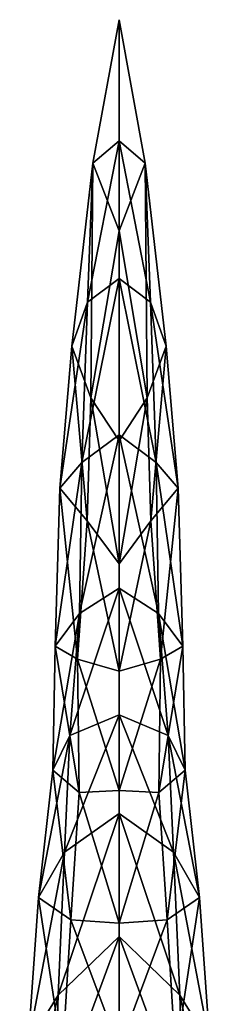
# Model space of a CAD drawing. Extents: x -0.2 to 0.2, y -0.75 to 0.89.
# Drawn here: x -0.0296 to 0.0296, y 0.593 to 0.8864 of the extents above; entities that cross this region are included whole.
import ezdxf

# ---------------------------------------------------------------- set-up
doc = ezdxf.new("R2010")
doc.units = 0
doc.layers.add('WOLF$LWO', color=1, linetype='CONTINUOUS')

msp = doc.modelspace()

# ---------------------------------------------------------------- linework, layer by layer
at = {"layer": 'WOLF$LWO'}
for points in [[(0, 0.8234, 0.39244), (-0.00781, 0.84356, 0.42051), (0, 0.88635, 0.42694)], [(-0.00781, 0.84356, 0.42051), (0, 0.8503, 0.44438), (0, 0.88635, 0.42694)], [(0.00781, 0.84356, 0.42051), (0, 0.8234, 0.39244), (0, 0.88635, 0.42694)], [(0, 0.8503, 0.44438), (0.00781, 0.84356, 0.42051), (0, 0.88635, 0.42694)], [(0, 0.8503, 0.44438), (-0.0094, 0.80221, 0.44101), (0, 0.80925, 0.45927)], [(0, 0.8503, 0.44438), (-0.00781, 0.84356, 0.42051), (-0.0094, 0.80221, 0.44101)], [(0.0094, 0.80221, 0.44101), (0, 0.8503, 0.44438), (0, 0.80925, 0.45927)], [(0.00781, 0.84356, 0.42051), (0, 0.8503, 0.44438), (0.0094, 0.80221, 0.44101)], [(-0.00781, 0.84356, 0.42051), (-0.00843, 0.77365, 0.39734), (-0.01407, 0.78911, 0.41351)], [(-0.0094, 0.80221, 0.44101), (-0.00781, 0.84356, 0.42051), (-0.01407, 0.78911, 0.41351)], [(-0.00781, 0.84356, 0.42051), (0, 0.8234, 0.39244), (-0.00843, 0.77365, 0.39734)], [(0, 0.8234, 0.39244), (0.00781, 0.84356, 0.42051), (0.00843, 0.77365, 0.39734)], [(0.00843, 0.77365, 0.39734), (0.00781, 0.84356, 0.42051), (0.01407, 0.78911, 0.41351)], [(0.00781, 0.84356, 0.42051), (0.0094, 0.80221, 0.44101), (0.01407, 0.78911, 0.41351)], [(-0.00843, 0.77365, 0.39734), (0, 0.8234, 0.39244), (0, 0.76093, 0.38842)], [(0, 0.8234, 0.39244), (0.00843, 0.77365, 0.39734), (0, 0.76093, 0.38842)], [(-0.0094, 0.80221, 0.44101), (-0.01113, 0.75443, 0.46121), (0, 0.80925, 0.45927)], [(-0.01113, 0.75443, 0.46121), (0, 0.76269, 0.47981), (0, 0.80925, 0.45927)], [(0.01113, 0.75443, 0.46121), (0.0094, 0.80221, 0.44101), (0, 0.80925, 0.45927)], [(0, 0.76269, 0.47981), (0.01113, 0.75443, 0.46121), (0, 0.80925, 0.45927)], [(-0.01763, 0.74675, 0.44038), (-0.0094, 0.80221, 0.44101), (-0.01407, 0.78911, 0.41351)], [(-0.01763, 0.74675, 0.44038), (-0.01113, 0.75443, 0.46121), (-0.0094, 0.80221, 0.44101)], [(0.0094, 0.80221, 0.44101), (0.01763, 0.74675, 0.44038), (0.01407, 0.78911, 0.41351)], [(0.01113, 0.75443, 0.46121), (0.01763, 0.74675, 0.44038), (0.0094, 0.80221, 0.44101)], [(-0.0095, 0.73709, 0.4067), (-0.01763, 0.74675, 0.44038), (-0.01407, 0.78911, 0.41351)], [(-0.00843, 0.77365, 0.39734), (-0.0095, 0.73709, 0.4067), (-0.01407, 0.78911, 0.41351)], [(0.0095, 0.73709, 0.4067), (0.00843, 0.77365, 0.39734), (0.01407, 0.78911, 0.41351)], [(0.01763, 0.74675, 0.44038), (0.0095, 0.73709, 0.4067), (0.01407, 0.78911, 0.41351)], [(0, 0.72428, 0.40275), (-0.0095, 0.73709, 0.4067), (-0.00843, 0.77365, 0.39734)], [(0, 0.72428, 0.40275), (-0.00843, 0.77365, 0.39734), (0, 0.76093, 0.38842)], [(0.00843, 0.77365, 0.39734), (0, 0.72428, 0.40275), (0, 0.76093, 0.38842)], [(0.0095, 0.73709, 0.4067), (0, 0.72428, 0.40275), (0.00843, 0.77365, 0.39734)], [(0, 0.76269, 0.47981), (-0.01179, 0.70942, 0.48017), (0, 0.71699, 0.49386)], [(0, 0.76269, 0.47981), (-0.01113, 0.75443, 0.46121), (-0.01179, 0.70942, 0.48017)], [(0.01179, 0.70942, 0.48017), (0, 0.76269, 0.47981), (0, 0.71699, 0.49386)], [(0.01113, 0.75443, 0.46121), (0, 0.76269, 0.47981), (0.01179, 0.70942, 0.48017)], [(-0.01113, 0.75443, 0.46121), (-0.01763, 0.74675, 0.44038), (-0.01906, 0.69976, 0.46258)], [(-0.01179, 0.70942, 0.48017), (-0.01113, 0.75443, 0.46121), (-0.01906, 0.69976, 0.46258)], [(0.01763, 0.74675, 0.44038), (0.01113, 0.75443, 0.46121), (0.01906, 0.69976, 0.46258)], [(0.01113, 0.75443, 0.46121), (0.01179, 0.70942, 0.48017), (0.01906, 0.69976, 0.46258)], [(-0.01763, 0.74675, 0.44038), (-0.0124, 0.69588, 0.43773), (-0.01906, 0.69976, 0.46258)], [(-0.01763, 0.74675, 0.44038), (-0.0095, 0.73709, 0.4067), (-0.0124, 0.69588, 0.43773)], [(0.0095, 0.73709, 0.4067), (0.01763, 0.74675, 0.44038), (0.0124, 0.69588, 0.43773)], [(0.0124, 0.69588, 0.43773), (0.01763, 0.74675, 0.44038), (0.01906, 0.69976, 0.46258)], [(-0.0124, 0.69588, 0.43773), (-0.0095, 0.73709, 0.4067), (0, 0.69224, 0.42013)], [(-0.0095, 0.73709, 0.4067), (0, 0.72428, 0.40275), (0, 0.69224, 0.42013)], [(0, 0.72428, 0.40275), (0.0095, 0.73709, 0.4067), (0, 0.69224, 0.42013)], [(0.0095, 0.73709, 0.4067), (0.0124, 0.69588, 0.43773), (0, 0.69224, 0.42013)], [(-0.01179, 0.70942, 0.48017), (-0.01469, 0.67314, 0.50914), (0, 0.71699, 0.49386)], [(-0.01469, 0.67314, 0.50914), (0, 0.67927, 0.52387), (0, 0.71699, 0.49386)], [(0.01469, 0.67314, 0.50914), (0.01179, 0.70942, 0.48017), (0, 0.71699, 0.49386)], [(0, 0.67927, 0.52387), (0.01469, 0.67314, 0.50914), (0, 0.71699, 0.49386)], [(-0.01974, 0.66281, 0.49406), (-0.01179, 0.70942, 0.48017), (-0.01906, 0.69976, 0.46258)], [(-0.01974, 0.66281, 0.49406), (-0.01469, 0.67314, 0.50914), (-0.01179, 0.70942, 0.48017)], [(0.01179, 0.70942, 0.48017), (0.01974, 0.66281, 0.49406), (0.01906, 0.69976, 0.46258)], [(0.01469, 0.67314, 0.50914), (0.01974, 0.66281, 0.49406), (0.01179, 0.70942, 0.48017)], [(-0.01184, 0.65614, 0.46827), (-0.01974, 0.66281, 0.49406), (-0.01906, 0.69976, 0.46258)], [(-0.0124, 0.69588, 0.43773), (-0.01184, 0.65614, 0.46827), (-0.01906, 0.69976, 0.46258)], [(0.01184, 0.65614, 0.46827), (0.0124, 0.69588, 0.43773), (0.01906, 0.69976, 0.46258)], [(0.01974, 0.66281, 0.49406), (0.01184, 0.65614, 0.46827), (0.01906, 0.69976, 0.46258)], [(0, 0.65674, 0.4484), (-0.0124, 0.69588, 0.43773), (0, 0.69224, 0.42013)], [(0, 0.65674, 0.4484), (-0.01184, 0.65614, 0.46827), (-0.0124, 0.69588, 0.43773)], [(0.0124, 0.69588, 0.43773), (0, 0.65674, 0.4484), (0, 0.69224, 0.42013)], [(0.01184, 0.65614, 0.46827), (0, 0.65674, 0.4484), (0.0124, 0.69588, 0.43773)], [(0, 0.67927, 0.52387), (-0.01629, 0.63833, 0.54392), (0, 0.6499, 0.55762)], [(0, 0.67927, 0.52387), (-0.01469, 0.67314, 0.50914), (-0.01629, 0.63833, 0.54392)], [(0.01629, 0.63833, 0.54392), (0, 0.67927, 0.52387), (0, 0.6499, 0.55762)], [(0.01469, 0.67314, 0.50914), (0, 0.67927, 0.52387), (0.01629, 0.63833, 0.54392)], [(-0.01469, 0.67314, 0.50914), (-0.01974, 0.66281, 0.49406), (-0.02398, 0.62487, 0.53007)], [(-0.01629, 0.63833, 0.54392), (-0.01469, 0.67314, 0.50914), (-0.02398, 0.62487, 0.53007)], [(0.01974, 0.66281, 0.49406), (0.01469, 0.67314, 0.50914), (0.02398, 0.62487, 0.53007)], [(0.01469, 0.67314, 0.50914), (0.01629, 0.63833, 0.54392), (0.02398, 0.62487, 0.53007)], [(-0.01974, 0.66281, 0.49406), (-0.01433, 0.61817, 0.50908), (-0.02398, 0.62487, 0.53007)], [(-0.01974, 0.66281, 0.49406), (-0.01184, 0.65614, 0.46827), (-0.01433, 0.61817, 0.50908)], [(0.01184, 0.65614, 0.46827), (0.01974, 0.66281, 0.49406), (0.01433, 0.61817, 0.50908)], [(0.01433, 0.61817, 0.50908), (0.01974, 0.66281, 0.49406), (0.02398, 0.62487, 0.53007)], [(-0.01433, 0.61817, 0.50908), (-0.01184, 0.65614, 0.46827), (0, 0.61717, 0.48858)], [(-0.01184, 0.65614, 0.46827), (0, 0.65674, 0.4484), (0, 0.61717, 0.48858)], [(0, 0.65674, 0.4484), (0.01184, 0.65614, 0.46827), (0, 0.61717, 0.48858)], [(0.01184, 0.65614, 0.46827), (0.01433, 0.61817, 0.50908), (0, 0.61717, 0.48858)], [(-0.01629, 0.63833, 0.54392), (-0.01817, 0.5957, 0.57968), (0, 0.6499, 0.55762)], [(-0.01817, 0.5957, 0.57968), (0, 0.61318, 0.59511), (0, 0.6499, 0.55762)], [(0.01817, 0.5957, 0.57968), (0.01629, 0.63833, 0.54392), (0, 0.6499, 0.55762)], [(0, 0.61318, 0.59511), (0.01817, 0.5957, 0.57968), (0, 0.6499, 0.55762)], [(-0.02707, 0.58126, 0.56549), (-0.01629, 0.63833, 0.54392), (-0.02398, 0.62487, 0.53007)], [(-0.02707, 0.58126, 0.56549), (-0.01817, 0.5957, 0.57968), (-0.01629, 0.63833, 0.54392)], [(0.01629, 0.63833, 0.54392), (0.02707, 0.58126, 0.56549), (0.02398, 0.62487, 0.53007)], [(0.01817, 0.5957, 0.57968), (0.02707, 0.58126, 0.56549), (0.01629, 0.63833, 0.54392)], [(-0.01681, 0.57756, 0.54725), (-0.02707, 0.58126, 0.56549), (-0.02398, 0.62487, 0.53007)], [(-0.01433, 0.61817, 0.50908), (-0.01681, 0.57756, 0.54725), (-0.02398, 0.62487, 0.53007)], [(0.01681, 0.57756, 0.54725), (0.01433, 0.61817, 0.50908), (0.02398, 0.62487, 0.53007)], [(0.02707, 0.58126, 0.56549), (0.01681, 0.57756, 0.54725), (0.02398, 0.62487, 0.53007)], [(0, 0.57973, 0.52809), (-0.01681, 0.57756, 0.54725), (-0.01433, 0.61817, 0.50908)], [(0, 0.57973, 0.52809), (-0.01433, 0.61817, 0.50908), (0, 0.61717, 0.48858)], [(0.01433, 0.61817, 0.50908), (0, 0.57973, 0.52809), (0, 0.61717, 0.48858)], [(0.01681, 0.57756, 0.54725), (0, 0.57973, 0.52809), (0.01433, 0.61817, 0.50908)], [(0, 0.61318, 0.59511), (-0.01922, 0.56103, 0.61595), (0, 0.57988, 0.63387)], [(0, 0.61318, 0.59511), (-0.01817, 0.5957, 0.57968), (-0.01922, 0.56103, 0.61595)], [(0.01922, 0.56103, 0.61595), (0, 0.61318, 0.59511), (0, 0.57988, 0.63387)], [(0.01817, 0.5957, 0.57968), (0, 0.61318, 0.59511), (0.01922, 0.56103, 0.61595)], [(-0.01817, 0.5957, 0.57968), (-0.02707, 0.58126, 0.56549), (-0.02961, 0.54424, 0.60017)], [(-0.01922, 0.56103, 0.61595), (-0.01817, 0.5957, 0.57968), (-0.02961, 0.54424, 0.60017)], [(0.02707, 0.58126, 0.56549), (0.01817, 0.5957, 0.57968), (0.02961, 0.54424, 0.60017)], [(0.01817, 0.5957, 0.57968), (0.01922, 0.56103, 0.61595), (0.02961, 0.54424, 0.60017)]]:
    msp.add_3dface(points, dxfattribs=at)

doc.saveas('drawing.dxf')
